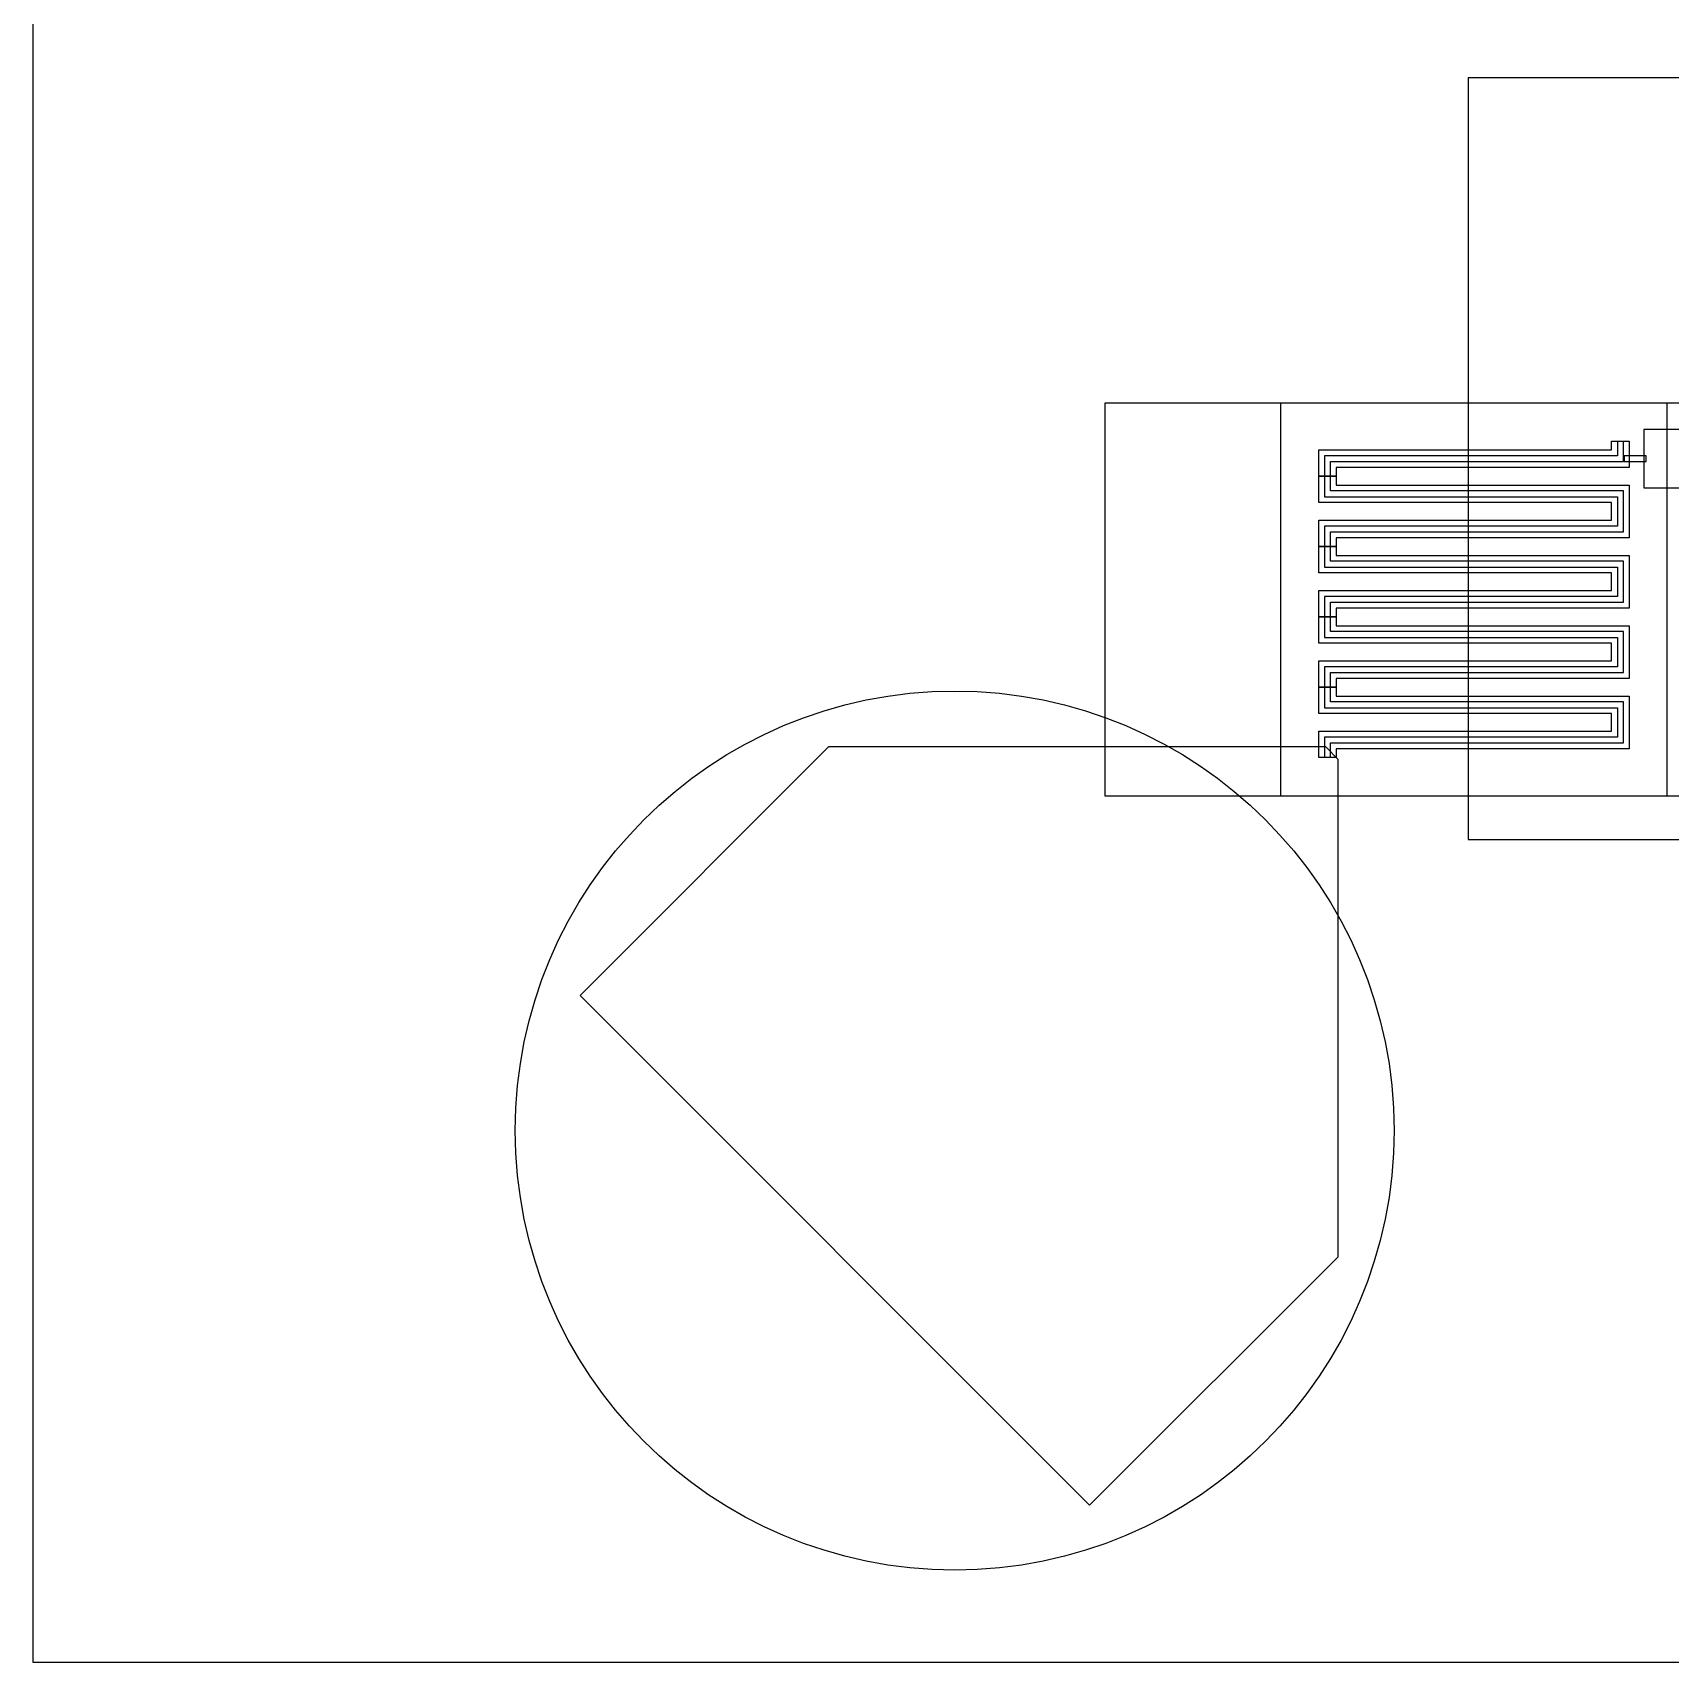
# Model space of a CAD drawing. Extents: x -31 to 31, y -85 to 1.
# Drawn here: x -31 to -3.05, y -61.04 to -33.23 of the extents above; entities that cross this region are included whole.
import ezdxf

# ---------------------------------------------------------------- set-up
doc = ezdxf.new("R2010")
doc.units = 0

msp = doc.modelspace()

# ---------------------------------------------------------------- linework, layer by layer
at = {"layer": 'cure'}
msp.add_lwpolyline([(-3.1, -39.55), (-9.7, -39.55), (-9.7, -46.25), (-3.1, -46.25)], close=True, dxfattribs=at)
at = {"layer": 'M1_Field'}
msp.add_lwpolyline([(-31, -61.0368), (31, -61.0368), (31, 0.9632), (-31, 0.9632)], close=True, dxfattribs=at)
at = {"layer": 'M1_LD'}
msp.add_circle((-15.264, -51.964), 7.5, dxfattribs=at)
at = {"layer": 'M1_Neg'}
for points in [[(-3.75, -40.2), (-3.75, -40.65), (-8.75, -40.65), (-8.75, -40.8), (-9.05, -40.8), (-9.05, -40.35), (-4.05, -40.35), (-4.05, -40.2)], [(-3.5, -41), (3.5, -41), (3.5, -40), (-3.5, -40)], [(-3.8375, -40.55), (-3.4625, -40.55), (-3.4625, -40.45), (-3.8375, -40.45)], [(-8.75, -40.8), (-8.75, -40.95), (-3.75, -40.95), (-3.75, -41.85), (-8.75, -41.85), (-8.75, -42), (-9.05, -42), (-9.05, -41.55), (-4.05, -41.55), (-4.05, -41.25), (-9.05, -41.25), (-9.05, -40.8)], [(-8.75, -42), (-8.75, -42.15), (-3.75, -42.15), (-3.75, -43.05), (-8.75, -43.05), (-8.75, -43.2), (-9.05, -43.2), (-9.05, -42.75), (-4.05, -42.75), (-4.05, -42.45), (-9.05, -42.45), (-9.05, -42)], [(-8.75, -43.2), (-8.75, -43.35), (-3.75, -43.35), (-3.75, -44.25), (-8.75, -44.25), (-8.75, -44.4), (-9.05, -44.4), (-9.05, -43.95), (-4.05, -43.95), (-4.05, -43.65), (-9.05, -43.65), (-9.05, -43.2)], [(-8.75, -44.4), (-8.75, -44.55), (-3.75, -44.55), (-3.75, -45.45), (-8.75, -45.45), (-8.75, -45.6), (-9.05, -45.6), (-9.05, -45.15), (-4.05, -45.15), (-4.05, -44.85), (-9.05, -44.85), (-9.05, -44.4)], [(-8.9311, -45.4189), (-17.4163, -45.4189), (-21.659, -49.6616), (-12.9616, -58.359), (-8.7189, -54.1163), (-8.7189, -45.6311)]]:
    msp.add_lwpolyline(points, close=True, dxfattribs=at)
at = {"layer": 'M2_undercutMsk'}
for points in [[(-6.5, -47), (6.5, -47), (6.5, -34), (-6.5, -34)], [(-0.1, -39.55), (-12.7, -39.55), (-12.7, -46.25), (-0.1, -46.25)]]:
    msp.add_lwpolyline(points, close=True, dxfattribs=at)
at = {"layer": 'metal'}
for points in [[(-3.95, -40.2), (-3.95, -40.45), (-8.95, -40.45), (-8.95, -40.8), (-9.05, -40.8), (-9.05, -40.35), (-4.05, -40.35), (-4.05, -40.2)], [(-3.75, -40.2), (-3.75, -40.65), (-8.75, -40.65), (-8.75, -40.8), (-8.85, -40.8), (-8.85, -40.55), (-3.85, -40.55), (-3.85, -40.2)], [(-8.95, -40.8), (-8.95, -41.15), (-3.95, -41.15), (-3.95, -41.65), (-8.95, -41.65), (-8.95, -42), (-9.05, -42), (-9.05, -41.55), (-4.05, -41.55), (-4.05, -41.25), (-9.05, -41.25), (-9.05, -40.8)], [(-8.75, -40.8), (-8.75, -40.95), (-3.75, -40.95), (-3.75, -41.85), (-8.75, -41.85), (-8.75, -42), (-8.85, -42), (-8.85, -41.75), (-3.85, -41.75), (-3.85, -41.05), (-8.85, -41.05), (-8.85, -40.8)], [(-8.95, -42), (-8.95, -42.35), (-3.95, -42.35), (-3.95, -42.85), (-8.95, -42.85), (-8.95, -43.2), (-9.05, -43.2), (-9.05, -42.75), (-4.05, -42.75), (-4.05, -42.45), (-9.05, -42.45), (-9.05, -42)], [(-8.75, -42), (-8.75, -42.15), (-3.75, -42.15), (-3.75, -43.05), (-8.75, -43.05), (-8.75, -43.2), (-8.85, -43.2), (-8.85, -42.95), (-3.85, -42.95), (-3.85, -42.25), (-8.85, -42.25), (-8.85, -42)], [(-8.95, -43.2), (-8.95, -43.55), (-3.95, -43.55), (-3.95, -44.05), (-8.95, -44.05), (-8.95, -44.4), (-9.05, -44.4), (-9.05, -43.95), (-4.05, -43.95), (-4.05, -43.65), (-9.05, -43.65), (-9.05, -43.2)], [(-8.75, -43.2), (-8.75, -43.35), (-3.75, -43.35), (-3.75, -44.25), (-8.75, -44.25), (-8.75, -44.4), (-8.85, -44.4), (-8.85, -44.15), (-3.85, -44.15), (-3.85, -43.45), (-8.85, -43.45), (-8.85, -43.2)], [(-8.95, -44.4), (-8.95, -44.75), (-3.95, -44.75), (-3.95, -45.25), (-8.95, -45.25), (-8.95, -45.6), (-9.05, -45.6), (-9.05, -45.15), (-4.05, -45.15), (-4.05, -44.85), (-9.05, -44.85), (-9.05, -44.4)], [(-8.75, -44.4), (-8.75, -44.55), (-3.75, -44.55), (-3.75, -45.45), (-8.75, -45.45), (-8.75, -45.6), (-8.85, -45.6), (-8.85, -45.35), (-3.85, -45.35), (-3.85, -44.65), (-8.85, -44.65), (-8.85, -44.4)]]:
    msp.add_lwpolyline(points, close=True, dxfattribs=at)

doc.saveas('drawing.dxf')
